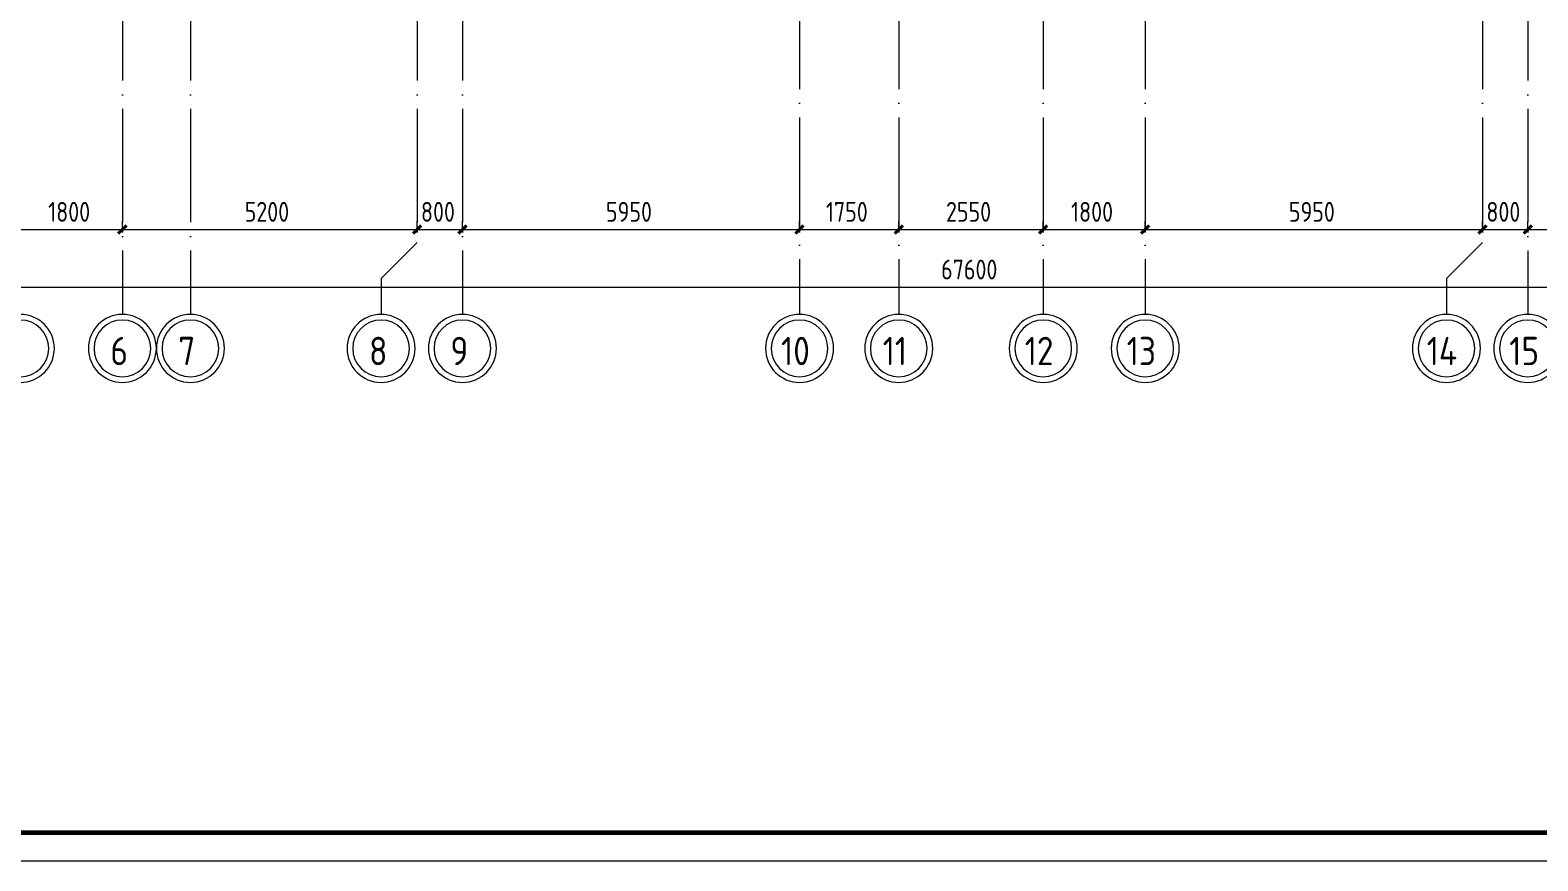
# Model space of a CAD drawing. Header units: millimetres. Extents: x -495897 to 1376592, y -28539 to 470976.
# Drawn here: x 117093 to 143697, y 318493 to 333148 of the extents above; entities that cross this region are included whole.
import ezdxf

# ---------------------------------------------------------------- set-up
doc = ezdxf.new("R2010")
doc.units = ezdxf.units.MM
doc.linetypes.add('ADSK_Линия сетки', pattern=[25, 20, -2.5, 0, -2.5])
for name, color, linetype, lineweight in [('Оси', 252, 'Continuous', 9), ('ОФ_рамка', 8, 'Continuous', 60), ('Размеры', 7, 'Continuous', 9)]:
    doc.layers.add(name, color=color, linetype=linetype, lineweight=lineweight)
doc.styles.add('GOST Common_1', font='', dxfattribs={"height": 250})
doc.styles.add('GOST Common_3', font='', dxfattribs={"height": 3.5})
doc.styles.get('GOST Common_1').set_extended_font_data('GOST type B')
doc.styles.get('GOST Common_3').set_extended_font_data('GOST 2.304 type A')

# ---------------------------------------------------------------- blocks, each defined once
blk = doc.blocks.new('А0')
at = {"layer": 'ОФ_рамка', "color": 0, "linetype": 'Continuous', "ltscale": 100}
blk.add_lwpolyline([(224168, -393217), (340568, -393217)], dxfattribs=at)
at = {"layer": 'ОФ_рамка', "color": 0, "linetype": 'Continuous', "lineweight": 5, "ltscale": 100}
blk.add_lwpolyline([(222168, -393717), (341068, -393717)], dxfattribs=at)
blk = doc.blocks.new('2 этаж')
at = {"layer": 'Оси', "color": 251, "linetype": 'ADSK_Линия сетки', "ltscale": 100, "true_color": 0x636466}
for p, q in [((131426, 33711), (131426, -32265)), ((133176, 33711), (133176, -32265)), ((135726, 33711), (135726, -32265)), ((137526, 33711), (137526, -32265)), ((143476, 33711), (143476, -30995)), ((119476, -1139), (119476, -32265)), ((120676, -1139), (120676, -32265)), ((124676, -1139), (124676, -30995)), ((125476, -1139), (125476, -32265)), ((144276, -1139), (144276, -32265))]:
    blk.add_line(p, q, dxfattribs=at)
at = {"layer": 'Оси', "color": 251, "ltscale": 100, "true_color": 0x636466}
for p, q in [((124676, -30995), (124041, -31630)), ((143476, -30995), (142841, -31630)), ((124041, -31630), (124041, -32265)), ((142841, -31630), (142841, -32265))]:
    blk.add_line(p, q, dxfattribs=at)
at = {"layer": 'Оси', "color": 251, "lineweight": 20, "true_color": 0x636466}
for centre, radius, start, end in [((117676, -32865), 600, 0, 180), ((117676, -32865), 500, 0, 180), ((119476, -32865), 600, 0, 180), ((119476, -32865), 500, 0, 180), ((120676, -32865), 600, 0, 180), ((120676, -32865), 500, 0, 180), ((124041, -32865), 600, 0, 180), ((124041, -32865), 500, 0, 180), ((125476, -32865), 600, 0, 180), ((125476, -32865), 500, 0, 180), ((131426, -32865), 600, 0, 180), ((131426, -32865), 500, 0, 180), ((133176, -32865), 600, 0, 180), ((133176, -32865), 500, 0, 180), ((135726, -32865), 600, 0, 180), ((135726, -32865), 500, 0, 180), ((137526, -32865), 600, 0, 180), ((137526, -32865), 500, 0, 180), ((142841, -32865), 600, 0, 180), ((142841, -32865), 500, 0, 180), ((144276, -32865), 600, 0, 180), ((144276, -32865), 500, 0, 180), ((117676, -32865), 600, 180, 0), ((117676, -32865), 500, 180, 0), ((119476, -32865), 600, 180, 0), ((119476, -32865), 500, 180, 0), ((120676, -32865), 600, 180, 0), ((120676, -32865), 500, 180, 0), ((124041, -32865), 600, 180, 0), ((124041, -32865), 500, 180, 0), ((125476, -32865), 600, 180, 0), ((125476, -32865), 500, 180, 0), ((131426, -32865), 600, 180, 0), ((131426, -32865), 500, 180, 0), ((133176, -32865), 600, 180, 0), ((133176, -32865), 500, 180, 0), ((135726, -32865), 600, 180, 0), ((135726, -32865), 500, 180, 0), ((137526, -32865), 600, 180, 0), ((137526, -32865), 500, 180, 0), ((142841, -32865), 600, 180, 0), ((142841, -32865), 500, 180, 0), ((144276, -32865), 600, 180, 0), ((144276, -32865), 500, 180, 0)]:
    blk.add_arc(centre, radius, start, end, dxfattribs=at)
at = {"layer": 'Размеры', "color": 251, "lineweight": 20, "true_color": 0x636466}
for p, q in [((117676, -30768), (119476, -30768)), ((119476, -30768), (119476, -30618)), ((119476, -30768), (119476, -30618)), ((119476, -30768), (119476, -30818)), ((119476, -30768), (124676, -30768)), ((119476, -30768), (119476, -30818)), ((124676, -30768), (124676, -30618)), ((124676, -30768), (124676, -30618)), ((124676, -30768), (124676, -30818)), ((124676, -30768), (125476, -30768)), ((124676, -30768), (124676, -30818)), ((125476, -30768), (125476, -30618)), ((125476, -30768), (125476, -30618)), ((125476, -30768), (125476, -30818)), ((125476, -30768), (131426, -30768)), ((125476, -30768), (125476, -30818)), ((131426, -30768), (131426, -30618)), ((131426, -30768), (131426, -30618)), ((131426, -30768), (131426, -30818)), ((131426, -30768), (133176, -30768)), ((131426, -30768), (131426, -30818)), ((133176, -30768), (133176, -30618)), ((133176, -30768), (133176, -30618)), ((133176, -30768), (133176, -30818)), ((133176, -30768), (135726, -30768)), ((133176, -30768), (133176, -30818)), ((135726, -30768), (135726, -30618)), ((135726, -30768), (135726, -30618)), ((135726, -30768), (135726, -30818)), ((135726, -30768), (137526, -30768)), ((135726, -30768), (135726, -30818)), ((137526, -30768), (137526, -30618)), ((137526, -30768), (137526, -30618)), ((137526, -30768), (137526, -30818)), ((137526, -30768), (143476, -30768)), ((137526, -30768), (137526, -30818)), ((143476, -30768), (143476, -30618)), ((143476, -30768), (143476, -30618)), ((143476, -30768), (143476, -30818)), ((143476, -30768), (144276, -30768)), ((143476, -30768), (143476, -30818)), ((144276, -30768), (144276, -30618)), ((144276, -30768), (144276, -30618)), ((144276, -30768), (144276, -30818)), ((144276, -30768), (149476, -30768)), ((144276, -30768), (144276, -30818)), ((100526, -31786), (168426, -31786))]:
    blk.add_line(p, q, dxfattribs=at)
at = {"layer": 'Размеры', "color": 251, "lineweight": 40, "true_color": 0x636466}
for p, q in [((119476, -30768), (119405, -30839)), ((119476, -30768), (119405, -30839)), ((119476, -30768), (119547, -30697)), ((119476, -30768), (119547, -30697)), ((124676, -30768), (124605, -30839)), ((124676, -30768), (124605, -30839)), ((124676, -30768), (124747, -30697)), ((124676, -30768), (124747, -30697)), ((125476, -30768), (125405, -30839)), ((125476, -30768), (125405, -30839)), ((125476, -30768), (125547, -30697)), ((125476, -30768), (125547, -30697)), ((131426, -30768), (131355, -30839)), ((131426, -30768), (131355, -30839)), ((131426, -30768), (131497, -30697)), ((131426, -30768), (131497, -30697)), ((133176, -30768), (133105, -30839)), ((133176, -30768), (133105, -30839)), ((133176, -30768), (133247, -30697)), ((133176, -30768), (133247, -30697)), ((135726, -30768), (135655, -30839)), ((135726, -30768), (135655, -30839)), ((135726, -30768), (135797, -30697)), ((135726, -30768), (135797, -30697)), ((137526, -30768), (137455, -30839)), ((137526, -30768), (137455, -30839)), ((137526, -30768), (137597, -30697)), ((137526, -30768), (137597, -30697)), ((143476, -30768), (143405, -30839)), ((143476, -30768), (143405, -30839)), ((143476, -30768), (143547, -30697)), ((143476, -30768), (143547, -30697)), ((144276, -30768), (144205, -30839)), ((144276, -30768), (144205, -30839)), ((144276, -30768), (144347, -30697)), ((144276, -30768), (144347, -30697))]:
    blk.add_line(p, q, dxfattribs=at)
at = {"layer": 'Оси', "color": 251, "true_color": 0x636466, "style": 'GOST Common_1', "width": 0.9}
for s, p in [('6', (119265, -33161)), ('7', (120463, -33161)), ('8', (123830, -33161)), ('9', (125265, -33161)), ('10', (131099, -33161)), ('11', (132893, -33161)), ('12', (135399, -33161)), ('13', (137199, -33161)), ('14', (142493, -33161)), ('15', (143949, -33161))]:
    blk.add_text(s, height=500, dxfattribs=at).set_placement(p)
at = {"layer": 'Размеры', "color": 251, "lineweight": 20, "true_color": 0x636466, "char_height": 350, "attachment_point": 1, "line_spacing_factor": 1.022761, "style": 'GOST Common_3'}
for s, insert, width in [('1800', (118167, -30281), 980.83), ('5200', (121635, -30281), 1059.58), ('800', (124745, -30281), 794.69), ('5950', (128010, -30281), 1059.58), ('1750', (131892, -30281), 980.83), ('2550', (134010, -30281), 1059.58), ('1800', (136217, -30281), 980.83), ('5950', (140060, -30281), 1059.58), ('800', (143545, -30281), 794.69), ('67600', (133924, -31299), 1324.48)]:
    blk.add_mtext(s, dxfattribs=dict(at, insert=insert, width=width))

msp = doc.modelspace()

# ---------------------------------------------------------------- block references
msp.add_blockref('2 этаж', (-756.474, 360398.765))
at = {"layer": 'ОФ_рамка', "color": 0, "lineweight": -2}
msp.add_blockref('А0', (-144076.248, 712209.861), dxfattribs=at)

doc.saveas('drawing.dxf')
